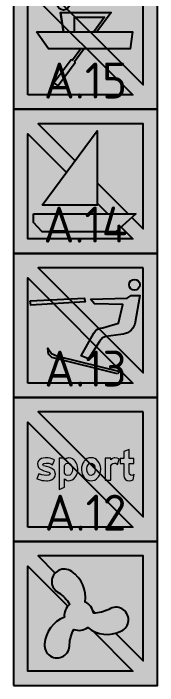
# Model space of a CAD drawing. Header units: metres. Extents: x -13 to 18, y 0 to 1289.
# Drawn here: x -5 to 5, y 140 to 186.66 of the extents above; entities that cross this region are included whole.
import ezdxf
from ezdxf.enums import TextEntityAlignment as Align

# ---------------------------------------------------------------- set-up
doc = ezdxf.new("R2010")
doc.units = ezdxf.units.M
doc.styles.add('NLCS-ISO', font='NLCS-ISO.ttf')

# ---------------------------------------------------------------- blocks, each defined once
blk = doc.blocks.new('SVV-VERKEERSTEKEN_A12-SO')
h = blk.add_hatch(color=22)
h.dxf.hatch_style = 1
h.paths.add_polyline_path([(5, 10), (-5, 10), (-5, 0), (5, 0)])
h.paths.add_polyline_path([(4, 9), (4, 1.707106781192124), (2.080763980669985, 3.626342800522139, -0.1958801329869601), (0.4785604956657608, 3.814332723142059), (3.292893218807876, 1), (-4, 1), (-4, 8.292893218807876), (-1.227469416650933, 5.52036263545881, -0.0457141676577204), (-1.094080844929294, 5.651396020283187, 0.1085675324392182), (-1.855337653331958, 6.435713924841593, -0.504698459463397), (-2.10535908367217, 7.812465864864294), (-3.292893218807876, 9)], flags=16)
h = blk.add_hatch(color=7)
h.dxf.hatch_style = 1
h.paths.add_polyline_path([(4, 9), (-3.292893218807876, 9), (-2.10535908367217, 7.812465864864294, -0.3779979398443328), (-0.9597677942120981, 7.919140159229187, -0.2946089564466891), (-0.03120131835930806, 5.79506184720492, -0.211736321205328), (0.5270755931981057, 5.180031187993961), (0.6784211331704455, 5.028685648021622, 0.09736520238911539), (1.625544111011664, 5.289840357415585, -1.090792270657473), (2.462443985071786, 3.772540991360358, -0.04790438656142786), (2.080763980669985, 3.626342800522139), (4, 1.707106781192124)])
h = blk.add_hatch(color=7)
h.dxf.hatch_style = 1
h.paths.add_polyline_path([(-4, 8.292893218807876), (-4, 1), (3.292893218807876, 1), (0.4785604956657608, 3.814332723142059, -0.04523556887733261), (0.1586549693047345, 4.03041799018132, -0.2534377654655569), (-0.8086415642908378, 3.899671792798188, 0.1085675324392179), (-1.107252390076155, 2.848245105637034, -1.090792270657488), (-2.839722123256138, 2.882118237304724, -0.294608956446683), (-1.46449958334199, 4.748319550507858, -0.2053445383105568), (-1.227469416650933, 5.52036263545881)])
h = blk.add_hatch(color=168)
h.dxf.hatch_style = 1
edge = h.paths.add_edge_path()
edge.add_arc((-0.7059350130921302, 2.749517354602233), 2.137903277885953, 110.7822332494953, 176.4440156610225)
edge.add_arc((-1.974960970195866, 2.789807356792892), 0.8696741634100612, 173.9069063795683, 363.8528925985522)
edge.add_arc((1.434650498852989, 2.694447916704746), 2.546551368433357, 151.752783234248, 176.5375544255537, ccw=False)
edge.add_arc((-0.4456819774654832, 4.85793312929809), 1.024697248312403, 249.2548709789832, 306.1407749943228)
edge.add_arc((1.510386162974214, 5.686755276381461), 2.137903277886061, 230.7822332494971, 296.4440156610244)
edge.add_arc((2.110006976110412, 4.567601558372417), 0.8696741634101676, 293.9069063795756, 483.852892598552)
edge.add_arc((0.4877849392020153, 7.568091427651098), 2.546551368432656, 271.7527832340314, 296.537554425337, ccw=False)
edge.add_arc((-0.4456819774642327, 4.857933129298999), 1.024697248310958, 9.254870979172631, 66.14077499436684)
edge.add_arc((-2.141497082278647, 6.137526756910574), 2.137903277885978, 350.7822332494942, 416.4440156610228)
edge.add_arc((-1.47209193831111, 7.216390472728904), 0.8696741634100847, 53.90690637957195, 243.852892598548)
edge.add_arc((-3.259481370450317, 4.311260043547861), 2.5465513684328, 31.752783234030176, 56.537554425335315, ccw=False)
edge.add_arc((-0.4456819774762835, 4.857933129302296), 1.0246972483022, 129.2548709788965, 186.1407749946255)
h = blk.add_hatch(color=22)
h.dxf.hatch_style = 1
h.paths.add_polyline_path([(0.5270755931981057, 5.180031187993961, -0.03957763025201896), (0.5656764768198173, 5.022731574814202, 0.01108515223394566), (0.6784211331704455, 5.028685648021622)])
at = {"color": 22}
blk.add_lwpolyline([(-5, 0), (5, 0), (5, 10), (-5, 10)], close=True, dxfattribs=at)
for points in [[(2.080763980669985, 3.626342800522139), (4, 1.707106781192124), (4, 9), (-3.292893218807876, 9), (-2.10535908367217, 7.812465864864294)], [(0.4785604956657608, 3.814332723142115), (3.292893218807876, 1), (-4, 1), (-4, 8.292893218807876), (-1.227469416650933, 5.52036263545881)], [(0.5270755931981057, 5.180031187994018), (0.6784211331704455, 5.028685648021678)]]:
    blk.add_lwpolyline(points, dxfattribs=at)
at = {"color": 168, "flags": 128}
blk.add_lwpolyline([(-1.46449958334199, 4.748319550507858, 0.2946089564466879), (-2.839722123256138, 2.882118237304667, 1.090792270657474), (-1.107252390076155, 2.848245105637034, -0.1085675324392177), (-0.8086415642908378, 3.899671792798188, 0.2534377654655563), (0.1586549693047345, 4.03041799018132, 0.2946089564466879), (2.462443985071786, 3.772540991360358, 1.090792270657474), (1.625544111011664, 5.289840357415585, -0.1085675324392177), (0.5656764768198173, 5.022731574814202, 0.2534377654648913), (-0.03120131835930806, 5.79506184720492, 0.2946089564466879), (-0.9597677942120981, 7.919140159229187, 1.090792270657474), (-1.855337653331958, 6.435713924841593, -0.1085675324392177), (-1.094080844929294, 5.651396020283187, 0.2534377654673578)], format="xyb", close=True, dxfattribs=at)
at = {"style": 'NLCS-ISO'}
blk.add_attdef('NR-RST', text='', height=2.5, dxfattribs=at).set_placement((0, 10), align=Align.BOTTOM_CENTER)
blk = doc.blocks.new('SVV-VERKEERSTEKEN_A13-SO')
h = blk.add_hatch(color=22)
h.dxf.hatch_style = 1
h.paths.add_polyline_path([(5, 10), (-5, 10), (-5, 0), (5, 0)])
h.paths.add_polyline_path([(4, 1.707106781192124), (-3.292893218807876, 9), (4, 9)], flags=16)
h.paths.add_polyline_path([(3.292893218807876, 1), (-4, 1), (-4, 8.292893218807876)], flags=16)
h = blk.add_hatch(color=7)
h.dxf.hatch_style = 1
h.paths.add_polyline_path([(4, 9), (-3.292893218807876, 9), (0.01818522169037728, 5.688921559501747), (0.1270508409517663, 5.759038399025996), (0.2532334381857029, 5.803687625739542), (0.3871811183262821, 5.817276520826283), (0.5211287984669185, 5.803687625739542), (0.6473113957008547, 5.757097128299336), (0.7618463685747072, 5.681387569958987), (0.8608511756351611, 5.582382762898534), (0.9404432754288329, 5.471730331478), (0.9986813972291197, 5.349430275697444), (1.037506811762626, 5.215482595556807), (1.054978248302746, 5.071828561782809), (1.056919519029407, 5.013590439982579), (1.047213165395988, 4.866053864755202), (1.016152833769183, 4.728223643161243), (1.005504349272532, 4.701602431919592), (1.373346647477547, 4.333760133714577), (1.373346647477547, 5.7823336477461), (1.748011897725917, 5.7823336477461), (1.748011897725917, 5.671681216325624), (1.864488141326491, 5.759038399025997), (1.992612009287085, 5.79980508428622), (2.04502631890733, 5.803687625739542), (2.190621623407992, 5.784274918472818), (2.31486294991521, 5.729919338125853), (2.340099469362031, 5.714389172312451), (2.219740684308136, 5.349430275697443), (2.111029523614264, 5.427081104764454), (2.021731070187229, 5.442611270577856), (1.889724660773253, 5.40766839749773), (1.831486538972967, 5.363019170784183), (1.763542063539319, 5.258190551543692), (1.748011897725917, 5.147538120123158), (1.748011897725917, 4.248729773672324), (1.458377007519801, 4.248729773672324), (4, 1.707106781192124)])
h.paths.add_polyline_path([(2.654585327083453, 6.244356080694956), (3.03701566023858, 6.382186302288915), (3.03701566023858, 5.772627294112738), (3.35150151796006, 5.772627294112738), (3.35150151796006, 5.419316021857753), (3.03701566023858, 5.419316021857753), (3.03701566023858, 4.813639555134956), (3.064193450412063, 4.668044250634296), (3.145726820932395, 4.596217233747268), (3.205906213459343, 4.588452150840567), (3.3282062692399, 4.62921883610079), (3.376738037406824, 4.668044250634296), (3.314617374153215, 4.291437729659208), (3.176787152559201, 4.233199607858921), (3.040893437837383, 4.21121680106573), (2.893361626464581, 4.235140878585639), (2.78270919504405, 4.305026624745947), (2.755531404870624, 4.336086956372754), (2.693410741616958, 4.448680658519947), (2.660409139263493, 4.586510880113906), (2.654585327083453, 4.681633145721035), (2.654585327083453, 5.419316021857753), (2.4041614033423, 5.419316021857753), (2.4041614033423, 5.772627294112738), (2.654585327083453, 5.772627294112738)], flags=16)
h = blk.add_hatch(color=7)
h.dxf.hatch_style = 1
h.paths.add_polyline_path([(-4, 8.292893218807876), (-4, 1), (3.292893218807876, 1), (-0.5486488207945985, 4.841542039602476), (-0.5737478913781606, 4.730164913887907), (-0.624220930271747, 4.603982316653971), (-0.6960479471587191, 4.483623531600076), (-0.7174019251521591, 4.456445741426646), (-0.8202892736659904, 4.345793310006118), (-0.9328829758131874, 4.270083751665765), (-1.057124302320403, 4.229317066405599), (-1.148364026474154, 4.219610712772237), (-1.293959330974814, 4.240964690765622), (-1.319195850421636, 4.250671044399041), (-1.422083198935407, 4.326380602739386), (-1.460908613468916, 4.357440934366196), (-1.460908613468916, 3.761470821276759), (-1.837515134444004, 3.619758058229422), (-1.837515134444004, 5.7823336477461), (-1.489440428938224, 5.7823336477461)])
h.paths.add_polyline_path([(-2.7382647516215, 5.809511437919582), (-2.600434530027541, 5.801746355012881), (-2.462604308433583, 5.776509835566117), (-2.328656628292947, 5.737684421032554), (-2.194708948152312, 5.681387569958986), (-2.142294638532121, 5.656151050512221), (-2.28012486012608, 5.322252485524018), (-2.412131269539999, 5.386314419504288), (-2.546078949680635, 5.427081104764454), (-2.683909171274595, 5.446493812031235), (-2.730499668714799, 5.448435082757896), (-2.893566409755579, 5.425139834037793), (-2.957628343735905, 5.357195358604145), (-2.959569614462566, 5.343606463517403), (-2.90715530484232, 5.258190551543692), (-2.796502873421784, 5.219365137010185), (-2.693615524907958, 5.196069888290084), (-2.524724971687192, 5.153361932303199), (-2.383012208639911, 5.099006351956291), (-2.270418506492661, 5.029120605795981), (-2.183061323792288, 4.947587235275591), (-2.126764472718719, 4.852464969668461), (-2.095704141091858, 4.743753808974645), (-2.089880328911875, 4.673868062814336), (-2.111234306905317, 4.530214029040337), (-2.173354970158925, 4.413737785439764), (-2.252947069952597, 4.339969497826132), (-2.359716959919752, 4.279790105299185), (-2.489782098607066, 4.240964690765622), (-2.641201215287769, 4.221551983498898), (-2.714969502901395, 4.219610712772237), (-2.868329890308816, 4.227375795678938), (-3.013925194809472, 4.244847232219001), (-3.149814145676774, 4.275907563845806), (-3.277938013637367, 4.318615519832692), (-3.369177737791119, 4.357440934366196), (-3.231347516197161, 4.689398228627738), (-3.101282377509845, 4.650572814094232), (-3.023631548442831, 4.631160106827448), (-2.868329890308815, 4.594275963020607), (-2.740206022348219, 4.580687067933866), (-2.7304996687148, 4.580687067933866), (-2.551902761860675, 4.600099775200647), (-2.466486849886905, 4.652514084820893), (-2.456780496253543, 4.689398228627738), (-2.522783700960531, 4.794226847868231), (-2.555785303313995, 4.811698284408294), (-2.670320276187908, 4.844699886761758), (-2.720793315081437, 4.860230052575162), (-2.891625139028917, 4.912644362195407), (-3.029455360622876, 4.965058671815655), (-3.132342709136709, 5.021355522889281), (-3.163403040763512, 5.044650771609383), (-3.262407847823965, 5.145596849396497), (-3.316763428170873, 5.265955634450393), (-3.332293593984275, 5.384373148777627), (-3.308998345264172, 5.520262099644924), (-3.241053869830523, 5.632855801792118), (-3.171168123670213, 5.694976465045727), (-3.06051569224968, 5.755155857572674), (-2.928509282835762, 5.792040001379519), (-2.775148895428346, 5.807570167192921)], flags=16)
h = blk.add_hatch(color=168)
h.dxf.hatch_style = 1
h.paths.add_polyline_path([(3.064193450412063, 4.668044250634296), (3.03701566023858, 4.813639555134955), (3.03701566023858, 5.419316021857753), (3.35150151796006, 5.419316021857753), (3.35150151796006, 5.772627294112738), (3.03701566023858, 5.772627294112738), (3.03701566023858, 6.382186302288915), (2.654585327083453, 6.244356080694956), (2.654585327083453, 5.772627294112738), (2.4041614033423, 5.772627294112738), (2.4041614033423, 5.419316021857753), (2.654585327083453, 5.419316021857753), (2.654585327083453, 4.681633145721037), (2.660409139263493, 4.586510880113906), (2.693410741616958, 4.448680658519947), (2.755531404870624, 4.336086956372753), (2.782709195044049, 4.305026624745949), (2.893361626464582, 4.235140878585639), (3.03701566023858, 4.211845629865536), (3.044780743145282, 4.211845629865536), (3.1767871525592, 4.233199607858921), (3.314617374153215, 4.291437729659208), (3.376738037406824, 4.668044250634296), (3.328206269239899, 4.62921883610079), (3.205906213459343, 4.588452150840567), (3.145726820932396, 4.596217233747268)])
h = blk.add_hatch(color=168)
h.dxf.hatch_style = 1
h.paths.add_polyline_path([(-2.868329890308814, 4.227375795678938), (-2.714969502901397, 4.219610712772237), (-2.641201215287765, 4.221551983498898), (-2.489782098607066, 4.240964690765622), (-2.359716959919751, 4.279790105299185), (-2.252947069952597, 4.339969497826132), (-2.173354970158925, 4.413737785439764), (-2.111234306905317, 4.530214029040337), (-2.089880328911875, 4.673868062814336), (-2.095704141091858, 4.743753808974645), (-2.126764472718719, 4.852464969668461), (-2.183061323792288, 4.947587235275591), (-2.270418506492661, 5.029120605795981), (-2.383012208639911, 5.099006351956291), (-2.524724971687192, 5.153361932303199), (-2.693615524907955, 5.196069888290083), (-2.796502873421787, 5.219365137010186), (-2.90715530484232, 5.258190551543692), (-2.959569614462566, 5.343606463517403), (-2.957628343735905, 5.357195358604145), (-2.893566409755579, 5.425139834037793), (-2.730499668714799, 5.448435082757896), (-2.683909171274593, 5.446493812031235), (-2.546078949680634, 5.427081104764454), (-2.412131269539998, 5.386314419504288), (-2.28012486012608, 5.322252485524018), (-2.142294638532121, 5.656151050512221), (-2.194708948152311, 5.681387569958986), (-2.328656628292947, 5.737684421032554), (-2.462604308433583, 5.776509835566117), (-2.600434530027542, 5.801746355012881), (-2.7382647516215, 5.809511437919582), (-2.775148895428345, 5.807570167192921), (-2.928509282835762, 5.792040001379519), (-3.06051569224968, 5.755155857572674), (-3.171168123670213, 5.694976465045727), (-3.241053869830523, 5.632855801792118), (-3.308998345264172, 5.520262099644924), (-3.332293593984275, 5.384373148777627), (-3.316763428170873, 5.265955634450393), (-3.262407847823965, 5.145596849396497), (-3.163403040763512, 5.044650771609383), (-3.132342709136708, 5.02135552288928), (-3.029455360622876, 4.965058671815655), (-2.891625139028918, 4.912644362195408), (-2.720793315081437, 4.860230052575162), (-2.670320276187908, 4.844699886761759), (-2.555785303313996, 4.811698284408294), (-2.522783700960531, 4.794226847868231), (-2.456780496253543, 4.689398228627738), (-2.466486849886905, 4.652514084820893), (-2.551902761860674, 4.600099775200647), (-2.730499668714799, 4.580687067933866), (-2.740206022348218, 4.580687067933866), (-2.868329890308814, 4.594275963020607), (-3.023631548442836, 4.631160106827451), (-3.101282377509847, 4.650572814094232), (-3.231347516197161, 4.689398228627738), (-3.369177737791119, 4.357440934366196), (-3.277938013637367, 4.31861551983269), (-3.149814145676771, 4.275907563845806), (-3.013925194809474, 4.244847232219001)])
h = blk.add_hatch(color=168)
h.dxf.hatch_style = 1
h.paths.add_polyline_path([(-0.8202892736659919, 4.345793310006115), (-0.71740192515216, 4.456445741426649), (-0.6960479471587178, 4.483623531600074), (-0.624220930271747, 4.603982316653969), (-0.5737478913781615, 4.730164913887904), (-0.5426875597513572, 4.867995135481863), (-0.532981206117995, 5.013590439982579), (-0.532981206117995, 5.046592042336044), (-0.5485113719313972, 5.192187346836704), (-0.5834542450115237, 5.32613502697734), (-0.6397510960851491, 5.450376353484558), (-0.71740192515216, 5.566852597085131), (-0.7872876713124697, 5.646444696878802), (-0.8979401027330027, 5.733801879579232), (-1.018298887786898, 5.786216189199479), (-1.148364026474155, 5.803687625739542), (-1.189130711734322, 5.801746355012881), (-1.319195850421636, 5.772627294112738), (-1.336667286961699, 5.762920940479376), (-1.460908613468916, 5.671681216325624), (-1.460908613468916, 5.7823336477461), (-1.837515134444004, 5.7823336477461), (-1.837515134444004, 3.619758058229422), (-1.460908613468916, 3.76147082127676), (-1.460908613468916, 4.357440934366196), (-1.422083198935411, 4.326380602739391), (-1.319195850421636, 4.250671044399041), (-1.293959330974815, 4.240964690765622), (-1.148364026474155, 4.219610712772237), (-1.057124302320403, 4.229317066405599), (-0.932882975813186, 4.270083751665766)])
h.paths.add_polyline_path([(-1.09789098758057, 5.417374751131092), (-0.9930623683401336, 5.322252485524018), (-0.9678258488933125, 5.283427070990456), (-0.915411539273066, 5.157244473756577), (-0.8979401027330027, 5.013590439982579), (-0.8998813734596638, 4.965058671815655), (-0.9290004343598071, 4.827228450221696), (-0.9930623683401336, 4.706869665167801), (-1.092067175400587, 4.613688670287388), (-1.218249772634465, 4.580687067933866), (-1.346373640595061, 4.615629941014049), (-1.365786347861842, 4.631160106827451), (-1.460908613468916, 4.749577621154685), (-1.460908613468916, 5.252366739363652), (-1.427907011115451, 5.318369944070639), (-1.334726016235038, 5.415433480404431), (-1.218249772634465, 5.448435082757896)], flags=16)
h = blk.add_hatch(color=168)
h.dxf.hatch_style = 1
h.paths.add_polyline_path([(0.4939510082934362, 5.417374751131092), (0.5948970860806071, 5.322252485524018), (0.6143097933473314, 5.291192153897157), (0.6570177493342158, 5.16695082738994), (0.6725479151476179, 5.013590439982579), (0.6706066444209569, 4.968941213269034), (0.6473113957008536, 4.823345908768317), (0.5948970860806071, 4.70492839444114), (0.5133637155602173, 4.61757121174071), (0.3871811183262821, 4.580687067933866), (0.274587416179088, 4.607864858107348), (0.1736413383919739, 4.70492839444114), (0.1542286311251928, 4.735988726067944), (0.1095794044116474, 4.860230052575162), (0.09404923859824521, 5.013590439982579), (0.09404923859824521, 5.056298395969407), (0.1192857580450664, 5.201893700470123), (0.1736413383919739, 5.318369944070639), (0.2609985210923469, 5.40766839749773), (0.3871811183262821, 5.442611270577856)], flags=16)
h.paths.add_polyline_path([(0.1270508409517674, 5.759038399025997), (0.01251586807791227, 5.685270111412365), (-0.0903714804359197, 5.582382762898533), (-0.121431812062724, 5.541616077638366), (-0.1913175582230338, 5.427081104764454), (-0.2417905971166192, 5.298957236803858), (-0.2728509287434235, 5.1611270152099), (-0.2825572823768425, 5.013590439982579), (-0.2806160116501246, 4.961176130362333), (-0.2631445751100614, 4.817522096588334), (-0.226260431303217, 4.683574416447698), (-0.1680223095029305, 4.561274360667142), (-0.0903714804359197, 4.446739387793286), (0.01057459735119437, 4.345793310006115), (0.1251095702250495, 4.270083751665766), (0.2493508967323237, 4.22543452495222), (0.3871811183262821, 4.211845629865536), (0.5153049862868784, 4.22543452495222), (0.6414875835208136, 4.268142480939105), (0.7560225563946688, 4.341910768552793), (0.8608511756351618, 4.446739387793286), (0.8919115072619661, 4.485564802326792), (0.9656797948756548, 4.602041045927308), (1.016152833769183, 4.728223643161243), (1.047213165395988, 4.866053864755202), (1.056919519029407, 5.013590439982579), (1.054978248302746, 5.071828561782809), (1.037506811762626, 5.215482595556807), (0.9986813972291202, 5.349430275697443), (0.9404432754288337, 5.471730331478), (0.8608511756351618, 5.582382762898533), (0.7618463685747088, 5.681387569958986), (0.6473113957008536, 5.757097128299336), (0.5211287984669184, 5.803687625739542), (0.3871811183262821, 5.817276520826283), (0.2532334381857027, 5.803687625739542)])
h = blk.add_hatch(color=168)
h.dxf.hatch_style = 1
h.paths.add_polyline_path([(1.748011897725917, 5.671681216325624), (1.748011897725917, 5.7823336477461), (1.373346647477547, 5.7823336477461), (1.373346647477547, 4.248729773672324), (1.748011897725917, 4.248729773672324), (1.748011897725917, 5.147538120123158), (1.763542063539319, 5.258190551543692), (1.831486538972968, 5.363019170784185), (1.889724660773254, 5.40766839749773), (2.021731070187229, 5.442611270577856), (2.111029523614263, 5.427081104764454), (2.219740684308135, 5.349430275697443), (2.340099469362031, 5.714389172312451), (2.314862949915209, 5.729919338125853), (2.190621623407992, 5.784274918472818), (2.045026318907333, 5.803687625739542), (1.992612009287086, 5.79980508428622), (1.86448814132649, 5.759038399025997)])
h = blk.add_hatch(color=7)
h.dxf.hatch_style = 1
h.paths.add_polyline_path([(-0.9516912149772436, 5.24458443378512), (-1.13373041745109, 5.426623636258966), (-1.218249772634465, 5.448435082757896), (-1.334726016235038, 5.415433480404431), (-1.427907011115451, 5.318369944070639), (-1.460908613468916, 5.252366739363652), (-1.460908613468916, 4.749577621154685), (-1.365786347861842, 4.631160106827451), (-1.346373640595061, 4.615629941014049), (-1.218249772634465, 4.580687067933866), (-1.092067175400587, 4.613688670287388), (-0.9930623683401336, 4.706869665167801), (-0.9290004343598072, 4.827228450221696), (-0.8998813734596638, 4.965058671815655), (-0.8979401027330027, 5.013590439982579), (-0.9154115392730657, 5.157244473756577)])
h = blk.add_hatch(color=7)
h.dxf.hatch_style = 1
h.paths.add_polyline_path([(0.6143097933473314, 5.291192153897157), (0.5948970860806071, 5.322252485524018), (0.4939510082934362, 5.417374751131092), (0.3871811183262821, 5.442611270577856), (0.2911020279493794, 5.416004753242745), (0.6701852755913447, 5.036921505600779), (0.6570177493342158, 5.16695082738994)])
at = {"color": 22}
for points in [[(5, 0), (5, 10), (-5, 10), (-5, 0)], [(4, 9), (-3.292893218807876, 9), (4, 1.707106781192124)], [(-4, 1), (-4, 8.292893218807876), (3.292893218807876, 1)]]:
    blk.add_lwpolyline(points, close=True, dxfattribs=at)
at = {"color": 168, "lineweight": 0}
for points in [[(3.064193450412063, 4.668044250634296), (3.03701566023858, 4.813639555134955), (3.03701566023858, 5.419316021857753), (3.35150151796006, 5.419316021857753), (3.35150151796006, 5.772627294112738), (3.03701566023858, 5.772627294112738), (3.03701566023858, 6.382186302288915), (2.654585327083453, 6.244356080694956), (2.654585327083453, 5.772627294112738), (2.4041614033423, 5.772627294112738), (2.4041614033423, 5.419316021857753), (2.654585327083453, 5.419316021857753), (2.654585327083453, 4.681633145721037), (2.660409139263493, 4.586510880113906), (2.693410741616958, 4.448680658519947), (2.755531404870624, 4.336086956372753), (2.782709195044049, 4.305026624745949), (2.893361626464582, 4.235140878585639), (3.03701566023858, 4.211845629865536), (3.044780743145282, 4.211845629865536), (3.1767871525592, 4.233199607858921), (3.314617374153215, 4.291437729659208), (3.376738037406824, 4.668044250634296), (3.328206269239899, 4.62921883610079), (3.205906213459343, 4.588452150840567), (3.145726820932396, 4.596217233747268)], [(-2.868329890308814, 4.227375795678938), (-2.714969502901397, 4.219610712772237), (-2.641201215287765, 4.221551983498898), (-2.489782098607066, 4.240964690765622), (-2.359716959919751, 4.279790105299185), (-2.252947069952597, 4.339969497826132), (-2.173354970158925, 4.413737785439764), (-2.111234306905317, 4.530214029040337), (-2.089880328911875, 4.673868062814336), (-2.095704141091858, 4.743753808974645), (-2.126764472718719, 4.852464969668461), (-2.183061323792288, 4.947587235275591), (-2.270418506492661, 5.029120605795981), (-2.383012208639911, 5.099006351956291), (-2.524724971687192, 5.153361932303199), (-2.693615524907955, 5.196069888290083), (-2.796502873421787, 5.219365137010186), (-2.90715530484232, 5.258190551543692), (-2.959569614462566, 5.343606463517403), (-2.957628343735905, 5.357195358604145), (-2.893566409755579, 5.425139834037793), (-2.730499668714799, 5.448435082757896), (-2.683909171274593, 5.446493812031235), (-2.546078949680634, 5.427081104764454), (-2.412131269539998, 5.386314419504288), (-2.28012486012608, 5.322252485524018), (-2.142294638532121, 5.656151050512221), (-2.194708948152311, 5.681387569958986), (-2.328656628292947, 5.737684421032554), (-2.462604308433583, 5.776509835566117), (-2.600434530027542, 5.801746355012881), (-2.7382647516215, 5.809511437919582), (-2.775148895428345, 5.807570167192921), (-2.928509282835762, 5.792040001379519), (-3.06051569224968, 5.755155857572674), (-3.171168123670213, 5.694976465045727), (-3.241053869830523, 5.632855801792118), (-3.308998345264172, 5.520262099644924), (-3.332293593984275, 5.384373148777627), (-3.316763428170873, 5.265955634450393), (-3.262407847823965, 5.145596849396497), (-3.163403040763512, 5.044650771609383), (-3.132342709136708, 5.02135552288928), (-3.029455360622876, 4.965058671815655), (-2.891625139028918, 4.912644362195408), (-2.720793315081437, 4.860230052575162), (-2.670320276187908, 4.844699886761759), (-2.555785303313996, 4.811698284408294), (-2.522783700960531, 4.794226847868231), (-2.456780496253543, 4.689398228627738), (-2.466486849886905, 4.652514084820893), (-2.551902761860674, 4.600099775200647), (-2.730499668714799, 4.580687067933866), (-2.740206022348218, 4.580687067933866), (-2.868329890308814, 4.594275963020607), (-3.023631548442836, 4.631160106827451), (-3.101282377509847, 4.650572814094232), (-3.231347516197161, 4.689398228627738), (-3.369177737791119, 4.357440934366196), (-3.277938013637367, 4.31861551983269), (-3.149814145676771, 4.275907563845806), (-3.013925194809474, 4.244847232219001)], [(-0.8202892736659919, 4.345793310006115), (-0.71740192515216, 4.456445741426649), (-0.6960479471587178, 4.483623531600074), (-0.624220930271747, 4.603982316653969), (-0.5737478913781615, 4.730164913887904), (-0.5426875597513572, 4.867995135481863), (-0.532981206117995, 5.013590439982579), (-0.532981206117995, 5.046592042336044), (-0.5485113719313972, 5.192187346836704), (-0.5834542450115237, 5.32613502697734), (-0.6397510960851491, 5.450376353484558), (-0.71740192515216, 5.566852597085131), (-0.7872876713124697, 5.646444696878802), (-0.8979401027330027, 5.733801879579232), (-1.018298887786898, 5.786216189199479), (-1.148364026474155, 5.803687625739542), (-1.189130711734322, 5.801746355012881), (-1.319195850421636, 5.772627294112738), (-1.336667286961699, 5.762920940479376), (-1.460908613468916, 5.671681216325624), (-1.460908613468916, 5.7823336477461), (-1.837515134444004, 5.7823336477461), (-1.837515134444004, 3.619758058229422), (-1.460908613468916, 3.76147082127676), (-1.460908613468916, 4.357440934366196), (-1.422083198935411, 4.326380602739391), (-1.319195850421636, 4.250671044399041), (-1.293959330974815, 4.240964690765622), (-1.148364026474155, 4.219610712772237), (-1.057124302320403, 4.229317066405599), (-0.932882975813186, 4.270083751665766)], [(0.1270508409517674, 5.759038399025997), (0.01251586807791227, 5.685270111412365), (-0.0903714804359197, 5.582382762898533), (-0.121431812062724, 5.541616077638366), (-0.1913175582230338, 5.427081104764454), (-0.2417905971166192, 5.298957236803858), (-0.2728509287434235, 5.1611270152099), (-0.2825572823768425, 5.013590439982579), (-0.2806160116501246, 4.961176130362333), (-0.2631445751100614, 4.817522096588334), (-0.226260431303217, 4.683574416447698), (-0.1680223095029305, 4.561274360667142), (-0.0903714804359197, 4.446739387793286), (0.01057459735119437, 4.345793310006115), (0.1251095702250495, 4.270083751665766), (0.2493508967323237, 4.22543452495222), (0.3871811183262821, 4.211845629865536), (0.5153049862868784, 4.22543452495222), (0.6414875835208136, 4.268142480939105), (0.7560225563946688, 4.341910768552793), (0.8608511756351618, 4.446739387793286), (0.8919115072619661, 4.485564802326792), (0.9656797948756548, 4.602041045927308), (1.016152833769183, 4.728223643161243), (1.047213165395988, 4.866053864755202), (1.056919519029407, 5.013590439982579), (1.054978248302746, 5.071828561782809), (1.037506811762626, 5.215482595556807), (0.9986813972291202, 5.349430275697443), (0.9404432754288337, 5.471730331478), (0.8608511756351618, 5.582382762898533), (0.7618463685747088, 5.681387569958986), (0.6473113957008536, 5.757097128299336), (0.5211287984669184, 5.803687625739542), (0.3871811183262821, 5.817276520826283), (0.2532334381857027, 5.803687625739542)], [(1.748011897725917, 5.671681216325624), (1.748011897725917, 5.7823336477461), (1.373346647477547, 5.7823336477461), (1.373346647477547, 4.248729773672324), (1.748011897725917, 4.248729773672324), (1.748011897725917, 5.147538120123158), (1.763542063539319, 5.258190551543692), (1.831486538972968, 5.363019170784185), (1.889724660773254, 5.40766839749773), (2.021731070187229, 5.442611270577856), (2.111029523614263, 5.427081104764454), (2.219740684308135, 5.349430275697443), (2.340099469362031, 5.714389172312451), (2.314862949915209, 5.729919338125853), (2.190621623407992, 5.784274918472818), (2.045026318907333, 5.803687625739542), (1.992612009287086, 5.79980508428622), (1.86448814132649, 5.759038399025997)], [(-1.09789098758057, 5.417374751131092), (-0.9930623683401336, 5.322252485524018), (-0.9678258488933125, 5.283427070990456), (-0.915411539273066, 5.157244473756577), (-0.8979401027330027, 5.013590439982579), (-0.8998813734596638, 4.965058671815655), (-0.9290004343598071, 4.827228450221696), (-0.9930623683401336, 4.706869665167801), (-1.092067175400587, 4.613688670287388), (-1.218249772634465, 4.580687067933866), (-1.346373640595061, 4.615629941014049), (-1.365786347861842, 4.631160106827451), (-1.460908613468916, 4.749577621154685), (-1.460908613468916, 5.252366739363652), (-1.427907011115451, 5.318369944070639), (-1.334726016235038, 5.415433480404431), (-1.218249772634465, 5.448435082757896)], [(0.4939510082934362, 5.417374751131092), (0.5948970860806071, 5.322252485524018), (0.6143097933473314, 5.291192153897157), (0.6570177493342158, 5.16695082738994), (0.6725479151476179, 5.013590439982579), (0.6706066444209569, 4.968941213269034), (0.6473113957008536, 4.823345908768317), (0.5948970860806071, 4.70492839444114), (0.5133637155602173, 4.61757121174071), (0.3871811183262821, 4.580687067933866), (0.274587416179088, 4.607864858107348), (0.1736413383919739, 4.70492839444114), (0.1542286311251928, 4.735988726067944), (0.1095794044116474, 4.860230052575162), (0.09404923859824521, 5.013590439982579), (0.09404923859824521, 5.056298395969407), (0.1192857580450664, 5.201893700470123), (0.1736413383919739, 5.318369944070639), (0.2609985210923469, 5.40766839749773), (0.3871811183262821, 5.442611270577856)]]:
    blk.add_lwpolyline(points, close=True, dxfattribs=at)
at = {"style": 'NLCS-ISO'}
blk.add_attdef('NR-RST', text='', height=2.5, dxfattribs=at).set_placement((0, 10), align=Align.BOTTOM_CENTER)
blk = doc.blocks.new('SVV-VERKEERSTEKEN_A14-SO')
h = blk.add_hatch(color=22)
h.dxf.hatch_style = 1
h.paths.add_polyline_path([(5, 10), (-5, 10), (-5, 0), (5, 0)])
h.paths.add_polyline_path([(4, 1.707106781192124), (-3.292893218807876, 9), (4, 9)], flags=16)
h.paths.add_polyline_path([(3.292893218807876, 1), (-4, 1), (-4, 8.292893218807876)], flags=16)
h = blk.add_hatch(color=7)
h.dxf.hatch_style = 1
h.paths.add_polyline_path([(4, 9), (-3.292893218807876, 9), (-1.127678570152676, 6.8347853513448), (-0.09971516328999974, 6.881349527257385), (-0.01494729186327959, 6.637792722185964), (-0.8772122146120109, 6.584318995804135), (0.9290234355178759, 4.778083345674248, -0.09645830503701798), (1.198904908560565, 4.836479412138601), (2.294137666776635, 5.155280177947589), (2.591870235778345, 6.462361219749141), (0.62470610306201, 6.494241022675851), (0.3407251231386115, 6.828563455101971), (2.880962806803666, 6.895034974146029), (3.166734409184357, 7.087643751151859), (3.764859061853997, 7.081001251369003), (3.42127090223272, 5.0915196599135, -0.3301021909576523), (2.455630285806194, 4.377839522226736), (1.461337531162236, 4.245769250029888), (4, 1.707106781192125)])
h.paths.add_polyline_path([(3.771984973605697, 7.823809142841469, -1), (3.021984973605697, 7.823809142841469, -1)], flags=16)
h = blk.add_hatch(color=7)
h.dxf.hatch_style = 1
h.paths.add_polyline_path([(0.7586349481221646, 3.534258270685711), (0.1993735820645384, 2.679264211087229), (-0.2897598934129628, 2.891797750899741), (0.313309722197614, 3.979583496610262), (-2.208844060966029, 6.501737279773905), (-3.792980635803076, 6.403496375477061), (-3.840123909020292, 6.711918349397934), (-2.480607815454301, 6.773501034262177), (-4, 8.292893218807876), (-4, 1), (3.292893218807876, 1)])
h.paths.add_polyline_path([(-2.33135912534425, 2.764277627012234), (-2.565292696830454, 2.99806406471555), (-2.607825361840867, 3.423131144340459), (-2.363259602584264, 3.061824582749637), (-1.94855926935719, 2.859917035792364), (2.379204953761756, 1.807876241765825), (2.219704524526207, 1.637849409915816)], flags=16)
h = blk.add_hatch(color=168)
h.dxf.hatch_style = 1
h.paths.add_polyline_path([(3.021984973605697, 7.823809142841469, 1), (3.771984973605697, 7.823809142841469, 1)])
h = blk.add_hatch(color=168)
h.dxf.hatch_style = 1
h.paths.add_polyline_path([(3.764859061853997, 7.081001251369003), (3.166734409184357, 7.087643751151859), (2.880962806803666, 6.895034974146029), (0.3407251231386113, 6.828563455101971), (0.6247061030620102, 6.494241022675851), (2.591870235778345, 6.462361219749141), (2.294137666776635, 5.155280177947589), (1.198904908560564, 4.836479412138601, 0.2670418065419045), (0.5821734380515977, 4.464545945511986), (-0.2897598934129633, 2.891797750899741), (0.1993735820645384, 2.679264211087229), (0.980257186269057, 3.873072479194775), (1.186276617067335, 4.138739632005468), (1.405589707266529, 4.238364358219201), (2.455630285806194, 4.377839522226736, 0.3301021909576528), (3.42127090223272, 5.091519659913502)])
h = blk.add_hatch(color=168)
h.dxf.hatch_style = 1
h.paths.add_polyline_path([(-0.09971516328999996, 6.881349527257385), (-3.840123909020292, 6.711918349397934), (-3.792980635803076, 6.403496375477062), (-0.01494729186327959, 6.637792722185964)])
h = blk.add_hatch(color=168)
h.dxf.hatch_style = 1
h.paths.add_polyline_path([(-1.94855926935719, 2.859917035792364), (-2.363259602584264, 3.061824582749637), (-2.607825361840867, 3.423131144340459), (-2.565292696830454, 2.99806406471555), (-2.33135912534425, 2.764277627012234), (2.219704524526207, 1.637849409915816), (2.379204953761757, 1.807876241765825)])
at = {"color": 22}
for points in [[(5, 0), (5, 10), (-5, 10), (-5, 0)], [(4, 9), (-3.292893218807876, 9), (4, 1.707106781192124)], [(-4, 1), (-4, 8.292893218807876), (3.292893218807876, 1)]]:
    blk.add_lwpolyline(points, close=True, dxfattribs=at)
at = {"color": 168, "linetype": 'Continuous'}
blk.add_lwpolyline([(0.3407251231386113, 6.828563455101971), (2.880962806803666, 6.895034974146029), (3.166734409184357, 7.087643751151859), (3.764859061853997, 7.081001251369003), (3.42127090223272, 5.091519659913502, -0.3301021909576526), (2.455630285806194, 4.377839522226736), (1.405589707266529, 4.238364358219201), (1.186276617067335, 4.138739632005468), (0.980257186269057, 3.873072479194775), (0.1993735820645384, 2.679264211087229), (-0.2897598934129633, 2.891797750899741), (0.5821734380515977, 4.464545945511986, -0.2670418065419045), (1.198904908560564, 4.836479412138601), (2.294137666776635, 5.155280177947589), (2.591870235778345, 6.462361219749141), (0.6247061030620102, 6.494241022675851)], format="xyb", close=True, dxfattribs=at)
for points in [[(-3.840123909020292, 6.711918349397934), (-0.09971516328999996, 6.881349527257385), (-0.01494729186327959, 6.637792722185964), (-3.792980635803076, 6.403496375477062)], [(2.219704524526207, 1.637849409915816), (-2.33135912534425, 2.764277627012234), (-2.565292696830454, 2.99806406471555), (-2.607825361840867, 3.423131144340459), (-2.363259602584264, 3.061824582749637), (-1.94855926935719, 2.859917035792364), (2.379204953761757, 1.807876241765825)]]:
    blk.add_lwpolyline(points, close=True, dxfattribs=at)
blk.add_circle((3.396984973605697, 7.823809142841469), 0.375, dxfattribs=at)
at = {"style": 'NLCS-ISO'}
blk.add_attdef('NR-RST', text='', height=2.5, dxfattribs=at).set_placement((0, 10), align=Align.BOTTOM_CENTER)
blk = doc.blocks.new('SVV-VERKEERSTEKEN_A15-SO')
h = blk.add_hatch(color=22)
h.dxf.hatch_style = 1
h.paths.add_polyline_path([(5, 10), (-5, 10), (-5, 0), (5, 0)])
h.paths.add_polyline_path([(4, 9), (4, 1.707106781192124), (3.213188488177025, 2.493918293015156), (2.466056794841961, 1.826836423965972), (3.292893218807876, 1), (-4, 1), (-4, 8.292893218807876), (-1.325922432238031, 5.618815651045907), (-0.7254742158066847, 6.432580996998865), (-3.292893218807876, 9)], flags=16)
h = blk.add_hatch(color=7)
h.dxf.hatch_style = 1
h.paths.add_polyline_path([(4, 9), (-3.292893218807876, 9), (-0.7254742158066847, 6.432580996998865), (0.7999999999999545, 8.5), (0.7999999999999545, 4.907106781192169), (2.957106781192124, 2.75), (3.5, 2.75), (3.213188488177025, 2.493918293015156), (4, 1.707106781192124)])
h = blk.add_hatch(color=168)
h.dxf.hatch_style = 1
h.paths.add_polyline_path([(-3, 3.350000000000023), (0.7999999999999545, 8.5), (0.7999999999999545, 3.350000000000023)])
h = blk.add_hatch(color=7)
h.dxf.hatch_style = 1
h.paths.add_polyline_path([(-1.325922432238031, 5.618815651045907), (-4, 8.292893218807876), (-4, 1), (3.292893218807876, 1), (2.466056794841961, 1.826836423965972), (2.100000000000023, 1.5), (-3, 1.5), (-3.600000000000023, 2.149999999999977), (-3.600000000000023, 2.75), (1.542893218807876, 2.75), (0.7999999999999545, 3.492893218807922), (0.7999999999999545, 3.350000000000023), (-3, 3.350000000000023)])
h = blk.add_hatch(color=22)
h.dxf.hatch_style = 1
h.paths.add_polyline_path([(0.7999999999999545, 4.907106781192169), (0.7999999999999545, 3.492893218807922), (1.542893218807876, 2.75), (2.957106781192124, 2.75)])
h = blk.add_hatch(color=168)
h.dxf.hatch_style = 1
h.paths.add_polyline_path([(-3.600000000000023, 2.75), (3.5, 2.75), (2.100000000000023, 1.5), (-3, 1.5), (-3.600000000000023, 2.149999999999977)])
at = {"color": 22}
blk.add_lwpolyline([(-5, 0), (5, 0), (5, 10), (-5, 10)], close=True, dxfattribs=at)
for points in [[(3.213188488177025, 2.493918293015099), (4, 1.707106781192124), (4, 9), (-3.292893218807876, 9), (-0.7254742158066847, 6.432580996998865)], [(0.7999999999999545, 4.907106781192169), (2.957106781192124, 2.75)], [(0.7999999999999545, 3.492893218807922), (1.542893218807876, 2.75)]]:
    blk.add_lwpolyline(points, dxfattribs=at)
at = {"color": 168, "flags": 128}
for points in [[(-3, 3.350000000000023), (0.7999999999999545, 8.5), (0.7999999999999545, 3.350000000000023)], [(-3.600000000000023, 2.75), (3.5, 2.75), (2.100000000000023, 1.5), (-3, 1.5), (-3.600000000000023, 2.149999999999977)]]:
    blk.add_lwpolyline(points, close=True, dxfattribs=at)
at = {"color": 1, "true_color": 0xff0000}
blk.add_lwpolyline([(2.466056794841961, 1.826836423965915), (3.292893218807876, 1), (-4, 1), (-4, 8.292893218807876), (-1.325922432238031, 5.618815651045907)], dxfattribs=at)
at = {"style": 'NLCS-ISO'}
blk.add_attdef('NR-RST', text='', height=2.5, dxfattribs=at).set_placement((0, 10), align=Align.BOTTOM_CENTER)
blk = doc.blocks.new('SVV-VERKEERSTEKEN_A16-SO')
h = blk.add_hatch(color=22)
h.dxf.hatch_style = 1
h.paths.add_polyline_path([(5, 10), (-5, 10), (-5, 0), (5, 0)])
h.paths.add_polyline_path([(4, 1.707106781192124), (-3.292893218807876, 9), (4, 9)], flags=16)
h.paths.add_polyline_path([(3.292893218807876, 1), (-4, 1), (-4, 8.292893218807876)], flags=16)
h = blk.add_hatch(color=7)
h.dxf.hatch_style = 1
h.paths.add_polyline_path([(-3.292893218807876, 9), (-1.858207347247458, 7.565314128439525, -0.7063187543666204), (-1.118017866497553, 7.302742043329999, -0.2259884675339884), (-1.2721124480546, 6.97921922924678), (-1.02364698072904, 6.730753761921278), (1.776189581001745, 6.730753761921278), (0.776189581001745, 5.390845161137804), (3.264397614890072, 5.390845161137804), (3.097730948222306, 4.190845161137986), (1.516261620054138, 4.190845161137986), (4.000000000000114, 1.707106781192067), (4, 9)])
h = blk.add_hatch(color=7)
h.dxf.hatch_style = 1
h.paths.add_polyline_path([(3.292893218807876, 1), (0.1020480576698901, 4.190845161137986), (-0.1193938933465688, 4.190845161137986), (-0.7662934401304256, 3.324058894559982), (-0.7234403865930972, 3.242150441629803), (-1.906405724843239, 1.657085010479079, -0.4174441333659488), (-1.953349627115927, 1.650529513619233), (-2.165302629462985, 1.812380272205985, -0.4109903543433037), (-2.171786297739914, 1.858809810114906), (-0.9945575576311967, 3.436188724073816), (-0.9018520256504416, 3.421078035782045), (-0.327359761844491, 4.190845161137929), (-2.568935718443868, 4.190845161138043), (-3.402269051777807, 5.390845161137804), (-1.523810418997527, 5.390845161137804), (-1.598528422945606, 5.891421641753539), (-4, 8.29289321880782), (-4, 1)])
at = {"linetype": 'Continuous'}
h = blk.add_hatch(color=168, dxfattribs=at)
h.dxf.hatch_style = 1
h.paths.add_polyline_path([(-1.118017866496302, 7.302742043329999, 1), (-1.951351199830242, 7.302742043329999, 1)])
h.paths.add_polyline_path([(-0.7596966489181796, 6.397420428588248), (1.319450525184948, 6.397420428588248), (0.5682237125038228, 5.390845161137804), (0.776189581001745, 5.390845161137804), (1.776189581001745, 6.730753761921278), (-1.723810418998255, 6.730753761921278), (-1.523810418997527, 5.390845161137804), (-0.7596966489181796, 5.390845161137804)])
h.paths.add_polyline_path([(3.264397614890186, 5.390845161137804), (-3.402269051777694, 5.390845161137804), (-2.568935718443754, 4.190845161137986), (3.097730948222306, 4.190845161137986)])
h.paths.add_polyline_path([(-0.7234403865932109, 3.242150441629747), (-0.7662934401305392, 3.324058894560039), (-0.1193938933465688, 4.190845161137986), (-0.327359761844491, 4.190845161137986), (-0.9018520256504416, 3.421078035782102), (-0.9945575576311967, 3.436188724073872), (-2.171786297740255, 1.858809810114508, 0.4109903543437722), (-2.165302629462531, 1.812380272205701), (-1.95334962711604, 1.650529513619404, 0.417444133365574), (-1.906405724843353, 1.657085010479022)])
h = blk.add_hatch(color=7)
h.dxf.hatch_style = 1
h.paths.add_polyline_path([(-0.6903136473960103, 6.397420428588248), (0.3162616200543198, 5.390845161137804), (0.5682237125039364, 5.390845161137804), (1.319450525184948, 6.397420428588248)], flags=17)
at = {"color": 22}
for points in [[(5, 0), (5, 10), (-5, 10), (-5, 0)], [(4, 9), (-3.292893218807876, 9), (4, 1.707106781192124)], [(-4, 1), (-4, 8.292893218807876), (3.292893218807876, 1)]]:
    blk.add_lwpolyline(points, close=True, dxfattribs=at)
at = {"color": 168, "linetype": 'Continuous'}
for points in [[(-1.723810418998255, 6.730753761921278), (-1.523810418997527, 5.390845161137804), (-1.523810418997527, 5.390845161137804), (-1.723810418998255, 6.730753761921278), (1.776189581001745, 6.730753761921278), (0.776189581001745, 5.390845161137804), (0.776189581001745, 5.390845161137804)], [(-0.7596966489181796, 5.390845161137804), (-0.7596966489181796, 6.397420428588248), (1.319450525184948, 6.397420428588248), (1.319450525184948, 6.397420428588248), (0.5682237125038228, 5.390845161137804)], [(-3.402269051777694, 5.390845161137804), (3.264397614890186, 5.390845161137804), (3.097730948222306, 4.190845161137986), (3.097730948222306, 4.190845161137986), (-2.568935718443754, 4.190845161137986), (-3.402269051777694, 5.390845161137804)]]:
    blk.add_lwpolyline(points, dxfattribs=at)
blk.add_lwpolyline([(-0.327359761844491, 4.190845161137986), (-0.9018520256504416, 3.421078035782102), (-0.9945575576311967, 3.436188724073872), (-2.171786297740255, 1.858809810114508, 0.4109903543432725), (-2.165302629462531, 1.812380272205701), (-1.95334962711604, 1.650529513619404, 0.4174441333655549), (-1.906405724843353, 1.657085010479022), (-0.7234403865932109, 3.242150441629747), (-0.7662934401305392, 3.324058894560039), (-0.1193938933465688, 4.190845161137986)], format="xyb", dxfattribs=at)
blk.add_circle((-1.534684533164182, 7.302742043329999), 0.4166666666666667, dxfattribs=at)
at = {"style": 'NLCS-ISO'}
blk.add_attdef('NR-RST', text='', height=2.5, dxfattribs=at).set_placement((0, 10), align=Align.BOTTOM_CENTER)

msp = doc.modelspace()

# ---------------------------------------------------------------- block references
for name, p, values in [('SVV-VERKEERSTEKEN_A16-SO', (0, 180), {'NR-RST': 'A.16'}), ('SVV-VERKEERSTEKEN_A15-SO', (0, 170), {'NR-RST': 'A.15'}), ('SVV-VERKEERSTEKEN_A14-SO', (0, 160), {'NR-RST': 'A.14'}), ('SVV-VERKEERSTEKEN_A13-SO', (0, 150), {'NR-RST': 'A.13'}), ('SVV-VERKEERSTEKEN_A12-SO', (0, 140), {'NR-RST': 'A.12'})]:
    msp.add_blockref(name, p).add_auto_attribs(values)

doc.saveas('drawing.dxf')
